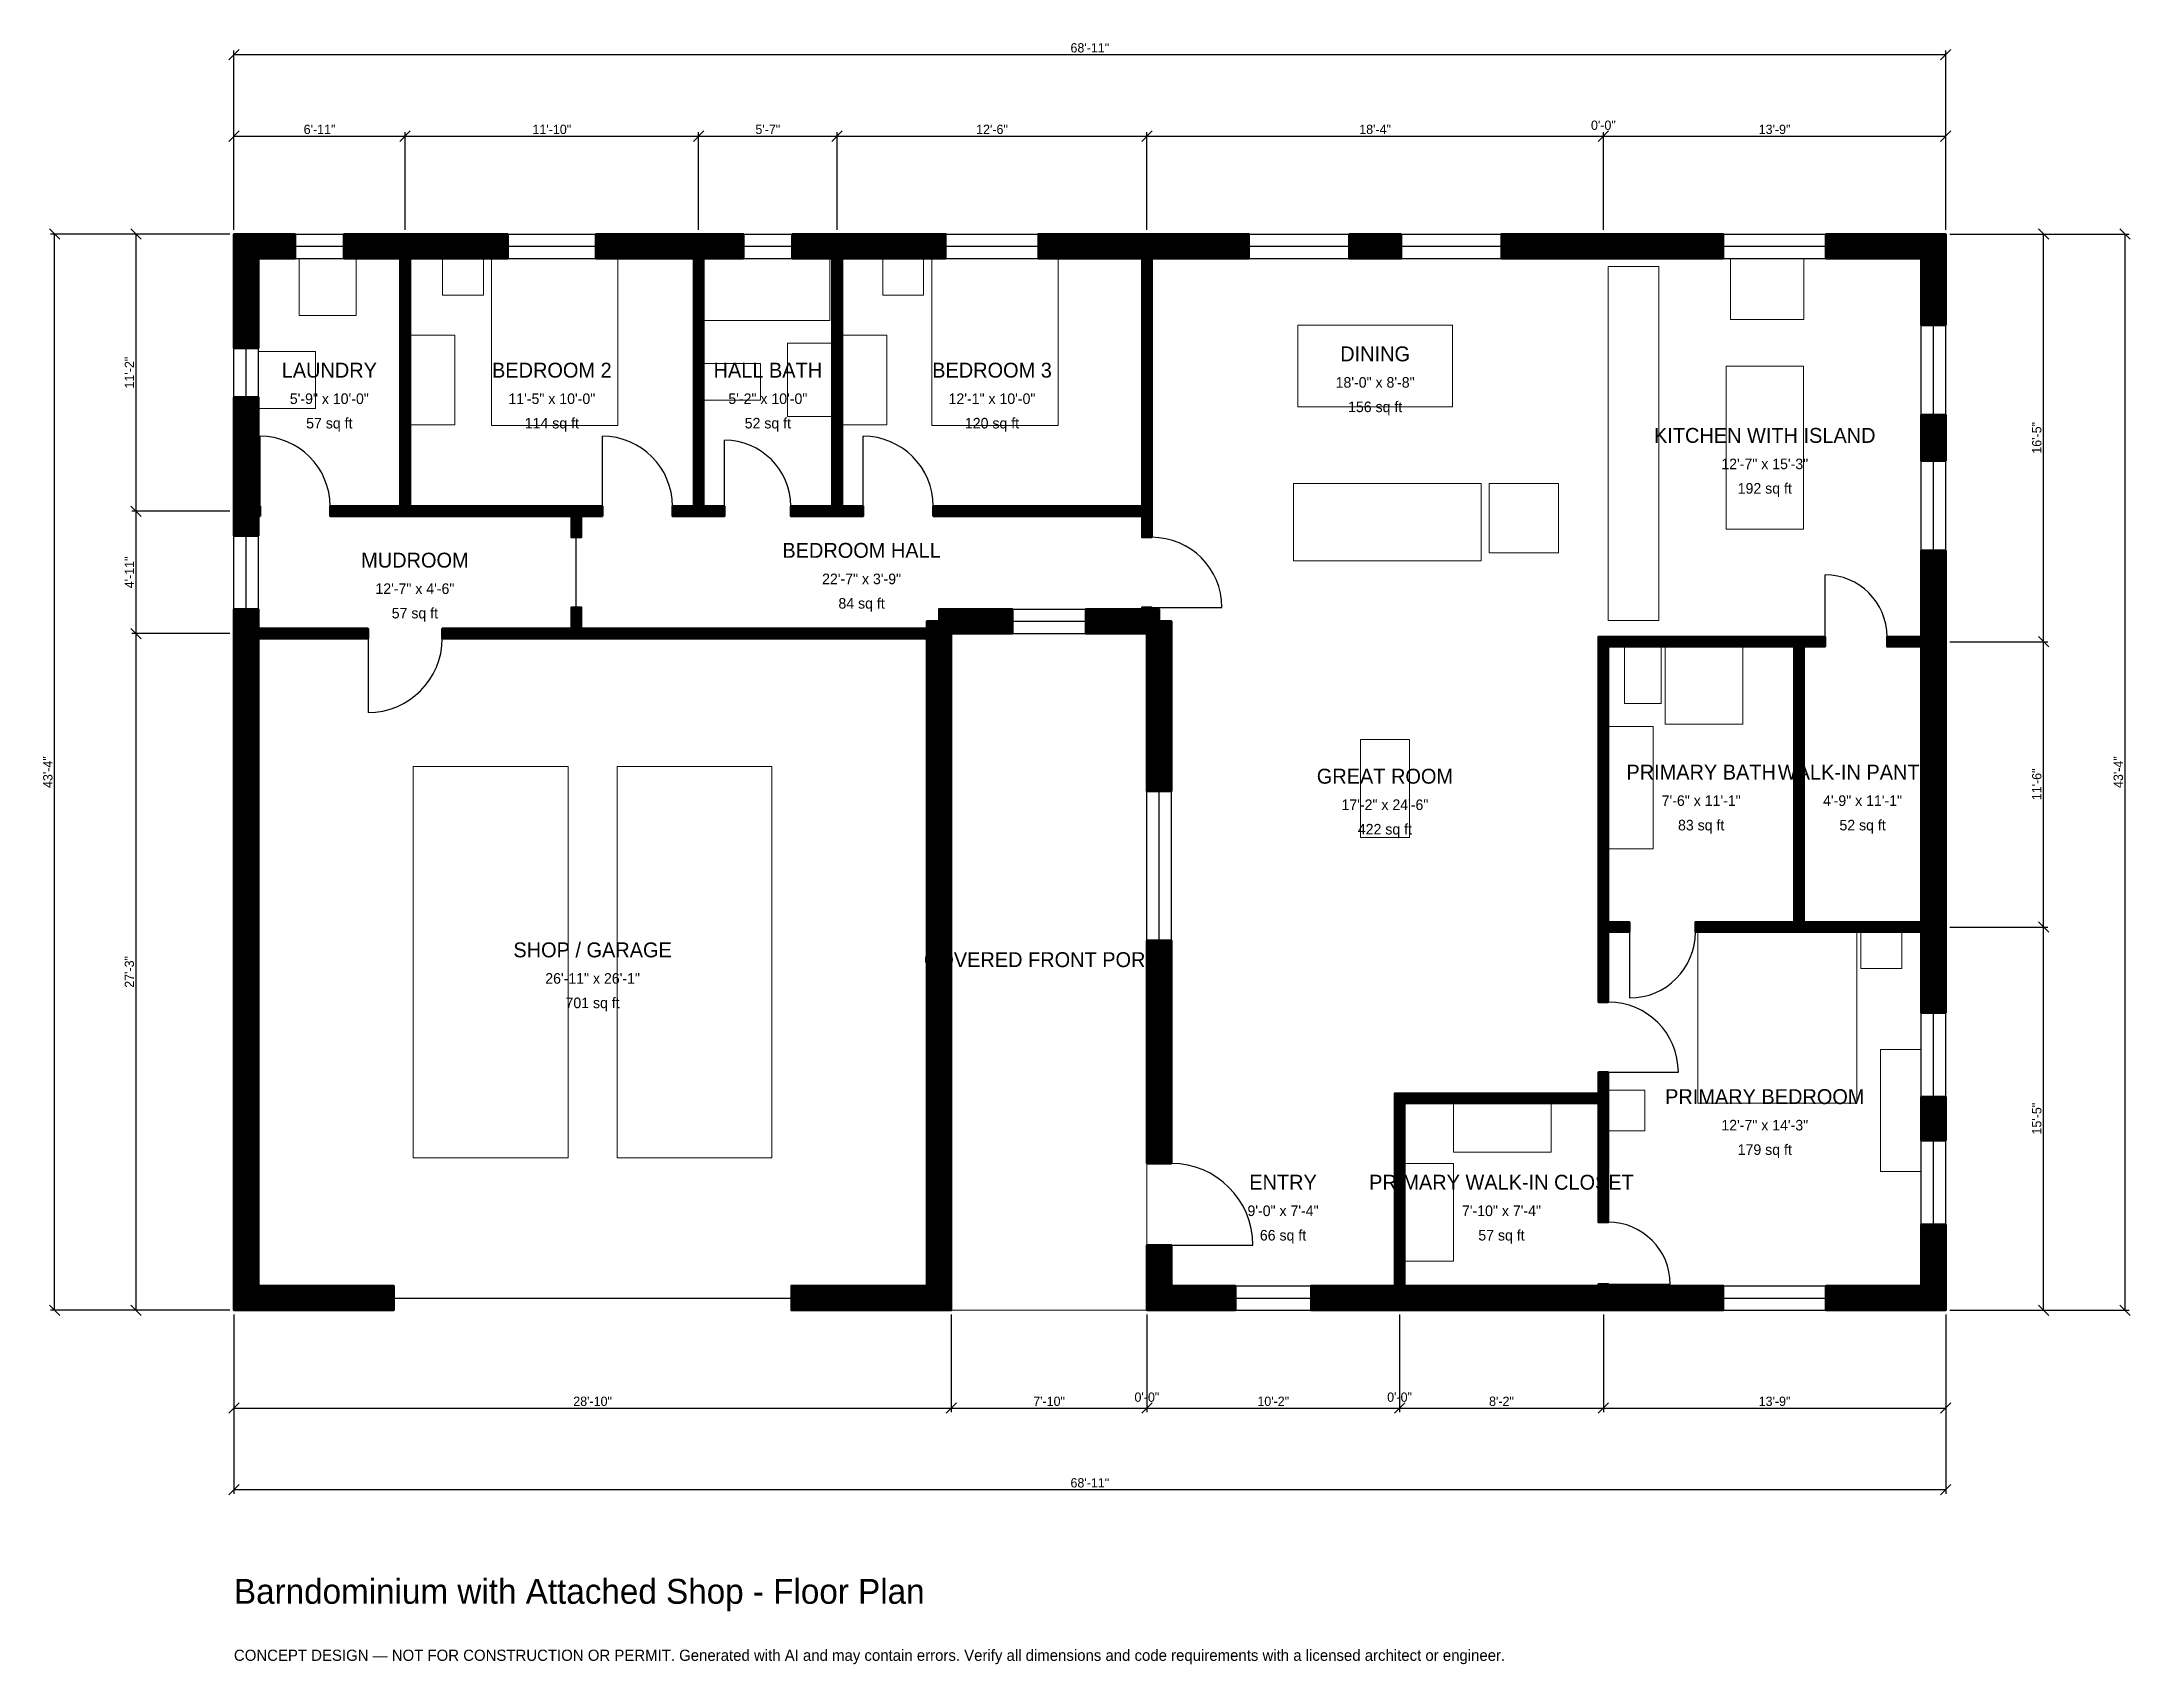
# Model space of a CAD drawing. Header units: inches. Extents: x -93 to 916, y -171 to 613.
import ezdxf
from ezdxf.enums import TextEntityAlignment as Align

# ---------------------------------------------------------------- set-up
doc = ezdxf.new("R2010")
doc.units = ezdxf.units.IN
doc.header["$MEASUREMENT"] = 0
doc.linetypes.add('DASHED', pattern=[0.6, 0.5, -0.1])
for name, color, linetype, lineweight in [('A-ANNO-DIMS', 1, 'Continuous', 13), ('A-ANNO-TEXT', 7, 'Continuous', 18), ('A-AREA-IDEN', 7, 'Continuous', 18), ('A-DOOR', 2, 'Continuous', 25), ('A-FLOR-FIXT', 9, 'Continuous', 13), ('A-FURN', 9, 'Continuous', 13), ('A-GLAZ', 4, 'Continuous', 25), ('A-SITE-PAVE', 8, 'Continuous', 13), ('A-WALL', 7, 'Continuous', 50), ('A-WALL-PATT', 8, 'Continuous', 13)]:
    doc.layers.add(name, color=color, linetype=linetype, lineweight=lineweight)
doc.dimstyles.new('PLAN', dxfattribs={"dimtxt": 4.5, "dimasz": 3, "dimexe": 2, "dimexo": 2, "dimgap": 1, "dimtad": 1, "dimdec": 0, "dimlunit": 4, "dimtsz": 2.5, "dimcen": 2.5, "dimclrd": 1, "dimclre": 1, "dimazin": 3, "dimtfac": 1, "dimtmove": 0, "dimatfit": 3})

msp = doc.modelspace()

# ---------------------------------------------------------------- hatches: boundary and pattern name
at = {"layer": 'A-WALL-PATT'}
h = msp.add_hatch(dxfattribs=at)
h.set_pattern_fill('ANSI31', color=8, scale=0.8)
h.paths.add_polyline_path([(0, 0), (0, 11.811), (0, 11.811), (0, 320.8661), (0, 324.4094), (0, 324.4094), (0, 329.1339), (0, 329.1339), (0, 332.6772), (0, 338.5827), (11.811, 338.5827), (11.811, 332.6772), (11.811, 329.1339), (64.7638, 329.1339), (64.7638, 324.4094), (11.811, 324.4094), (11.811, 320.8661), (11.811, 11.811), (77.1654, 11.811), (77.1654, 0), (11.811, 0), (11.811, 0), (0, 0), (0, 0), (0, 0)])
h.paths.add_polyline_path([(0, 379.9213), (0, 383.4646), (0, 383.4646), (0, 388.189), (0, 388.189), (0, 391.7323), (0, 440.9449), (11.811, 440.9449), (11.811, 391.7323), (11.811, 388.189), (12.5984, 388.189), (12.5984, 383.4646), (11.811, 383.4646), (11.811, 379.9213), (11.811, 374.0157), (0, 374.0157), (0, 379.9213)])
h.paths.add_polyline_path([(0, 507.874), (0, 507.874), (0, 519.685), (0, 519.685), (0, 519.6851), (11.811, 519.6851), (11.811, 519.685), (29.5276, 519.685), (29.5276, 507.874), (11.811, 507.874), (11.811, 464.5669), (0, 464.5669), (0, 507.874)])
h.paths.add_polyline_path([(76.7717, 519.685), (80.315, 519.685), (80.315, 519.6851), (85.0394, 519.6851), (85.0394, 519.685), (88.5827, 519.685), (132.2835, 519.685), (132.2835, 507.874), (88.5827, 507.874), (85.0394, 507.874), (85.0394, 388.189), (162.9921, 388.189), (167.7165, 388.189), (177.9528, 388.189), (177.9528, 383.4646), (167.7165, 383.4646), (167.7165, 373.2283), (162.9921, 373.2283), (162.9921, 383.4646), (85.0394, 383.4646), (80.315, 383.4646), (46.4567, 383.4646), (46.4567, 388.189), (80.315, 388.189), (80.315, 507.874), (76.7717, 507.874), (53.1496, 507.874), (53.1496, 519.685), (76.7717, 519.685)])
h.paths.add_polyline_path([(218.5039, 519.685), (222.0472, 519.685), (222.0472, 519.6851), (226.7717, 519.6851), (226.7717, 519.685), (230.315, 519.685), (246.063, 519.685), (246.063, 507.874), (230.315, 507.874), (226.7717, 507.874), (226.7717, 388.189), (237.0079, 388.189), (237.0079, 383.4646), (226.7717, 383.4646), (222.0472, 383.4646), (211.811, 383.4646), (211.811, 388.189), (222.0472, 388.189), (222.0472, 507.874), (218.5039, 507.874), (174.8031, 507.874), (174.8031, 519.685), (218.5039, 519.685)])
h.paths.add_polyline_path([(285.4331, 519.685), (288.9764, 519.685), (288.9764, 519.6851), (293.7008, 519.6851), (293.7008, 519.685), (297.2441, 519.685), (343.7008, 519.685), (343.7008, 507.874), (297.2441, 507.874), (293.7008, 507.874), (293.7008, 388.189), (303.937, 388.189), (303.937, 383.4646), (293.7008, 383.4646), (288.9764, 383.4646), (268.8976, 383.4646), (268.8976, 388.189), (288.9764, 388.189), (288.9764, 507.874), (285.4331, 507.874), (269.685, 507.874), (269.685, 519.685), (285.4331, 519.685)])
h.paths.add_polyline_path([(438.5827, 519.685), (438.5827, 519.6851), (443.3071, 519.6851), (443.3071, 519.685), (446.8504, 519.685), (446.8504, 519.685), (490.2231, 519.685), (490.2231, 507.874), (443.3071, 507.874), (443.3071, 403.937), (443.3071, 399.2126), (443.3071, 388.189), (443.3071, 383.4646), (443.3071, 373.2283), (438.5827, 373.2283), (438.5827, 383.4646), (337.7953, 383.4646), (337.7953, 388.189), (438.5827, 388.189), (438.5827, 399.2126), (438.5827, 403.937), (438.5827, 507.874), (435.0394, 507.874), (435.0394, 507.874), (388.5827, 507.874), (388.5827, 519.685), (438.5827, 519.685)])
h.paths.add_polyline_path([(563.7139, 519.685), (563.7139, 507.874), (538.6483, 507.874), (538.6483, 519.685), (563.7139, 519.685)])
h.paths.add_polyline_path([(655.5118, 519.685), (667.3228, 519.685), (719.2913, 519.685), (719.2913, 507.874), (667.3228, 507.874), (655.5118, 507.874), (612.1391, 507.874), (612.1391, 519.685), (655.5118, 519.685)])
h.paths.add_polyline_path([(814.9606, 519.685), (814.9606, 519.6851), (826.7717, 519.6851), (826.7717, 519.685), (826.7717, 519.685), (826.7717, 507.874), (826.7717, 507.874), (826.7717, 475.7218), (814.9606, 475.7218), (814.9606, 507.874), (768.8976, 507.874), (768.8976, 519.685), (814.9606, 519.685)])
h.paths.add_polyline_path([(826.7717, 410.105), (814.9606, 410.105), (814.9606, 432.4147), (826.7717, 432.4147), (826.7717, 410.105)])
h.paths.add_polyline_path([(826.7717, 328.7402), (826.7717, 325.1969), (826.7717, 325.1969), (826.7717, 320.4724), (826.7717, 320.4724), (826.7717, 316.9291), (826.7717, 190.9449), (826.7717, 187.4016), (826.7717, 187.4016), (826.7717, 182.6772), (826.7717, 182.6772), (826.7717, 179.1339), (826.7717, 143.6352), (814.9606, 143.6352), (814.9606, 179.1339), (814.9606, 182.6772), (758.2677, 182.6772), (753.5433, 182.6772), (705.9055, 182.6772), (705.9055, 187.4016), (753.5433, 187.4016), (753.5433, 320.4724), (663.7795, 320.4724), (663.7795, 187.4016), (674.0157, 187.4016), (674.0157, 182.6772), (663.7795, 182.6772), (663.7795, 148.8189), (659.0551, 148.8189), (659.0551, 182.6772), (659.0551, 187.4016), (659.0551, 325.1969), (659.0551, 325.1969), (663.7795, 325.1969), (753.5433, 325.1969), (758.2677, 325.1969), (768.5039, 325.1969), (768.5039, 320.4724), (758.2677, 320.4724), (758.2677, 187.4016), (814.9606, 187.4016), (814.9606, 190.9449), (814.9606, 316.9291), (814.9606, 320.4724), (798.4252, 320.4724), (798.4252, 325.1969), (814.9606, 325.1969), (814.9606, 328.7402), (814.9606, 366.7979), (826.7717, 366.7979), (826.7717, 328.7402)])
h.paths.add_polyline_path([(826.7717, 81.9554), (814.9606, 81.9554), (814.9606, 103.084), (826.7717, 103.084), (826.7717, 81.9554)])
h.paths.add_polyline_path([(826.7717, 11.811), (826.7717, 11.811), (826.7717, 0), (826.7717, 0), (826.7717, 0), (814.9606, 0), (814.9606, 0), (768.8976, 0), (768.8976, 11.811), (814.9606, 11.811), (814.9606, 41.4042), (826.7717, 41.4042), (826.7717, 11.811)])
h.paths.add_polyline_path([(667.3228, 0), (663.7795, 0), (663.7795, 0), (659.0551, 0), (659.0551, 0), (655.5118, 0), (568.8976, 0), (565.3543, 0), (565.3543, 0), (560.6299, 0), (560.6299, 0), (557.0866, 0), (520.2756, 0), (520.2756, 11.811), (557.0866, 11.811), (560.6299, 11.811), (560.6299, 104.7244), (560.6299, 104.7244), (565.3543, 104.7244), (659.0551, 104.7244), (659.0551, 114.9606), (663.7795, 114.9606), (663.7795, 104.7244), (663.7795, 104.7244), (663.7795, 42.5197), (659.0551, 42.5197), (659.0551, 100), (659.0551, 100), (565.3543, 100), (565.3543, 11.811), (568.8976, 11.811), (655.5118, 11.811), (659.0551, 11.811), (659.0551, 12.5984), (663.7795, 12.5984), (663.7795, 11.811), (667.3228, 11.811), (719.2913, 11.811), (719.2913, 0), (667.3228, 0)])
h.paths.add_polyline_path([(452.7559, 0), (452.7559, 0), (440.9449, 0), (440.9449, 0), (440.9448, 0), (440.9448, 11.811), (440.9449, 11.811), (440.9449, 31.4961), (452.7559, 31.4961), (452.7559, 11.811), (483.6614, 11.811), (483.6614, 0), (452.7559, 0)])
h.paths.add_polyline_path([(440.9449, 96.4567), (440.9449, 108.2677), (440.9449, 178.5433), (452.7559, 178.5433), (452.7559, 108.2677), (452.7559, 96.4567), (452.7559, 70.8661), (440.9449, 70.8661), (440.9449, 96.4567)])
h.paths.add_polyline_path([(440.9449, 324.4094), (440.9448, 324.4094), (440.9448, 326.7716), (438.5827, 326.7716), (438.5827, 326.7717), (411.4173, 326.7717), (411.4173, 338.5827), (438.5827, 338.5827), (438.5827, 339.3701), (443.3071, 339.3701), (443.3071, 338.5827), (446.8504, 338.5827), (446.8504, 332.6772), (452.7559, 332.6772), (452.7559, 250.5906), (440.9449, 250.5906), (440.9449, 324.4094)])
h.paths.add_polyline_path([(348.8189, 326.7717), (348.8189, 326.7716), (346.4567, 326.7716), (346.4567, 324.4094), (346.4567, 324.4094), (346.4567, 11.811), (346.4567, 11.811), (346.4567, 0), (346.4567, 0), (346.4567, 0), (334.6457, 0), (334.6457, 0), (269.2913, 0), (269.2913, 11.811), (334.6457, 11.811), (334.6457, 324.4094), (167.7165, 324.4094), (162.9921, 324.4094), (100.5906, 324.4094), (100.5906, 329.1339), (162.9921, 329.1339), (162.9921, 339.3701), (167.7165, 339.3701), (167.7165, 329.1339), (334.6457, 329.1339), (334.6457, 332.6772), (340.5512, 332.6772), (340.5512, 338.5827), (375.9843, 338.5827), (375.9843, 326.7717), (348.8189, 326.7717)])

# ---------------------------------------------------------------- linework, layer by layer
at = {"layer": 'A-DOOR'}
for p, q in [((12.5984, 388.189), (12.5984, 422.0472)), ((177.9528, 388.189), (177.9528, 422.0472)), ((237.0079, 388.189), (237.0079, 420.0787)), ((303.937, 388.189), (303.937, 422.0472)), ((165.3543, 339.3701), (165.3543, 373.2283)), ((768.5039, 325.1969), (768.5039, 355.1181)), ((443.3071, 339.3701), (477.1654, 339.3701)), ((64.7638, 324.4094), (64.7638, 288.5827)), ((674.0157, 182.6772), (674.0157, 150.7874)), ((663.7795, 114.9606), (697.6378, 114.9606)), ((452.7559, 31.4961), (492.126, 31.4961)), ((663.7795, 12.5984), (693.7008, 12.5984))]:
    msp.add_line(p, q, dxfattribs=at)
at = {"layer": 'A-DOOR', "linetype": 'DASHED'}
msp.add_line((77.1654, 5.9055), (269.2913, 5.9055), dxfattribs=at)
at = {"layer": 'A-DOOR'}
for centre, radius, start, end in [((12.5984, 388.189), 33.8583, 0, 90), ((177.9528, 388.189), 33.8583, 0, 90), ((237.0079, 388.189), 31.8898, 0, 90), ((303.937, 388.189), 33.8583, 0, 90), ((443.3071, 339.3701), 33.8583, 0, 90), ((768.5039, 325.1969), 29.9213, 0, 90), ((64.7638, 324.4094), 35.8268, 270, 360), ((674.0157, 182.6772), 31.8898, 270, 360), ((663.7795, 114.9606), 33.8583, 0, 90), ((452.7559, 31.4961), 39.3701, 0, 90), ((663.7795, 12.5984), 29.9213, 0, 90)]:
    msp.add_arc(centre, radius, start, end, dxfattribs=at)
at = {"layer": 'A-FLOR-FIXT'}
for points in [[(226.7717, 477.9528), (287.7953, 477.9528), (287.7953, 507.874), (226.7717, 507.874)], [(663.7795, 333.0709), (688.189, 333.0709), (688.189, 503.937), (663.7795, 503.937)], [(267.3228, 431.4961), (288.9764, 431.4961), (288.9764, 466.9291), (267.3228, 466.9291)], [(226.7717, 439.3701), (254.3307, 439.3701), (254.3307, 457.0866), (226.7717, 457.0866)], [(720.6693, 377.1654), (758.0709, 377.1654), (758.0709, 455.9055), (720.6693, 455.9055)], [(671.6535, 292.9134), (689.3701, 292.9134), (689.3701, 320.4724), (671.6535, 320.4724)], [(691.3386, 283.0709), (728.7402, 283.0709), (728.7402, 320.4724), (691.3386, 320.4724)], [(663.7795, 222.8346), (685.4331, 222.8346), (685.4331, 281.8898), (663.7795, 281.8898)]]:
    msp.add_lwpolyline(points, close=True, dxfattribs=at)
at = {"layer": 'A-FURN'}
for points in [[(31.4961, 480.315), (59.0551, 480.315), (59.0551, 507.874), (31.4961, 507.874)], [(100.7874, 490.1575), (120.4724, 490.1575), (120.4724, 507.874), (100.7874, 507.874)], [(124.4094, 427.1654), (185.4331, 427.1654), (185.4331, 507.874), (124.4094, 507.874)], [(313.3858, 490.1575), (333.0709, 490.1575), (333.0709, 507.874), (313.3858, 507.874)], [(337.0079, 427.1654), (398.0315, 427.1654), (398.0315, 507.874), (337.0079, 507.874)], [(722.8346, 478.3465), (758.2677, 478.3465), (758.2677, 507.874), (722.8346, 507.874)], [(513.7795, 436.2205), (588.5827, 436.2205), (588.5827, 475.5906), (513.7795, 475.5906)], [(85.0394, 427.5591), (106.6929, 427.5591), (106.6929, 470.8661), (85.0394, 470.8661)], [(293.7008, 427.5591), (315.3543, 427.5591), (315.3543, 470.8661), (293.7008, 470.8661)], [(11.811, 435.4331), (39.3701, 435.4331), (39.3701, 462.9921), (11.811, 462.9921)], [(511.811, 361.811), (602.3622, 361.811), (602.3622, 399.2126), (511.811, 399.2126)], [(606.2992, 365.748), (639.7638, 365.748), (639.7638, 399.2126), (606.2992, 399.2126)], [(544.0945, 228.3465), (567.7165, 228.3465), (567.7165, 275.5906), (544.0945, 275.5906)], [(86.6142, 73.622), (161.4173, 73.622), (161.4173, 262.5984), (86.6142, 262.5984)], [(185.0394, 73.622), (259.8425, 73.622), (259.8425, 262.5984), (185.0394, 262.5984)], [(707.0866, 100), (783.8583, 100), (783.8583, 182.6772), (707.0866, 182.6772)], [(785.8268, 164.9606), (805.5118, 164.9606), (805.5118, 182.6772), (785.8268, 182.6772)], [(795.2756, 66.9291), (814.9606, 66.9291), (814.9606, 125.9843), (795.2756, 125.9843)], [(663.7795, 86.6142), (681.4961, 86.6142), (681.4961, 106.2992), (663.7795, 106.2992)], [(588.9764, 76.378), (636.2205, 76.378), (636.2205, 100), (588.9764, 100)], [(565.3543, 23.622), (588.9764, 23.622), (588.9764, 70.8661), (565.3543, 70.8661)]]:
    msp.add_lwpolyline(points, close=True, dxfattribs=at)
at = {"layer": 'A-GLAZ'}
for p, q in [((29.5276, 519.685), (53.1496, 519.685)), ((132.2835, 519.685), (174.8031, 519.685)), ((246.063, 519.685), (269.685, 519.685)), ((343.7008, 519.685), (388.5827, 519.685)), ((490.2231, 519.685), (538.6483, 519.685)), ((563.7139, 519.685), (612.1391, 519.685)), ((719.2913, 519.685), (768.8976, 519.685)), ((29.5276, 513.7795), (53.1496, 513.7795)), ((29.5276, 507.874), (53.1496, 507.874)), ((132.2835, 513.7795), (174.8031, 513.7795)), ((132.2835, 507.874), (174.8031, 507.874)), ((246.063, 513.7795), (269.685, 513.7795)), ((246.063, 507.874), (269.685, 507.874)), ((343.7008, 513.7795), (388.5827, 513.7795)), ((343.7008, 507.874), (388.5827, 507.874)), ((490.2231, 513.7795), (538.6483, 513.7795)), ((490.2231, 507.874), (538.6483, 507.874)), ((563.7139, 513.7795), (612.1391, 513.7795)), ((563.7139, 507.874), (612.1391, 507.874)), ((719.2913, 513.7795), (768.8976, 513.7795)), ((719.2913, 507.874), (768.8976, 507.874)), ((814.9606, 432.4147), (814.9606, 475.7218)), ((820.8661, 432.4147), (820.8661, 475.7218)), ((826.7717, 432.4147), (826.7717, 475.7218)), ((0, 440.9449), (0, 464.5669)), ((5.9055, 440.9449), (5.9055, 464.5669)), ((11.811, 440.9449), (11.811, 464.5669)), ((814.9606, 366.7979), (814.9606, 410.105)), ((820.8661, 366.7979), (820.8661, 410.105)), ((826.7717, 366.7979), (826.7717, 410.105)), ((0, 338.5827), (0, 374.0157)), ((5.9055, 338.5827), (5.9055, 374.0157)), ((11.811, 338.5827), (11.811, 374.0157)), ((375.9843, 338.5827), (411.4173, 338.5827)), ((375.9843, 332.6772), (411.4173, 332.6772)), ((375.9843, 326.7717), (411.4173, 326.7717)), ((440.9449, 178.5433), (440.9449, 250.5906)), ((446.8504, 178.5433), (446.8504, 250.5906)), ((452.7559, 178.5433), (452.7559, 250.5906)), ((814.9606, 103.084), (814.9606, 143.6352)), ((820.8661, 103.084), (820.8661, 143.6352)), ((826.7717, 103.084), (826.7717, 143.6352)), ((814.9606, 41.4042), (814.9606, 81.9554)), ((820.8661, 41.4042), (820.8661, 81.9554)), ((826.7717, 41.4042), (826.7717, 81.9554)), ((483.6614, 11.811), (520.2756, 11.811)), ((719.2913, 11.811), (768.8976, 11.811)), ((483.6614, 5.9055), (520.2756, 5.9055)), ((483.6614, 0), (520.2756, 0)), ((719.2913, 5.9055), (768.8976, 5.9055)), ((719.2913, 0), (768.8976, 0))]:
    msp.add_line(p, q, dxfattribs=at)
at = {"layer": 'A-SITE-PAVE', "linetype": 'DASHED'}
msp.add_lwpolyline([(346.4567, 0), (440.9449, 0), (440.9449, 326.7717), (346.4567, 326.7717)], close=True, dxfattribs=at)
at = {"layer": 'A-WALL'}
for points in [[(0, 507.874), (0, 507.874), (0, 519.685), (0, 519.685), (0, 519.6851), (11.811, 519.6851), (11.811, 519.685), (29.5276, 519.685), (29.5276, 507.874), (11.811, 507.874), (11.811, 464.5669), (0, 464.5669), (0, 507.874)], [(76.7717, 519.685), (80.315, 519.685), (80.315, 519.6851), (85.0394, 519.6851), (85.0394, 519.685), (88.5827, 519.685), (132.2835, 519.685), (132.2835, 507.874), (88.5827, 507.874), (85.0394, 507.874), (85.0394, 388.189), (162.9921, 388.189), (167.7165, 388.189), (177.9528, 388.189), (177.9528, 383.4646), (167.7165, 383.4646), (167.7165, 373.2283), (162.9921, 373.2283), (162.9921, 383.4646), (85.0394, 383.4646), (80.315, 383.4646), (46.4567, 383.4646), (46.4567, 388.189), (80.315, 388.189), (80.315, 507.874), (76.7717, 507.874), (53.1496, 507.874), (53.1496, 519.685), (76.7717, 519.685)], [(218.5039, 519.685), (222.0472, 519.685), (222.0472, 519.6851), (226.7717, 519.6851), (226.7717, 519.685), (230.315, 519.685), (246.063, 519.685), (246.063, 507.874), (230.315, 507.874), (226.7717, 507.874), (226.7717, 388.189), (237.0079, 388.189), (237.0079, 383.4646), (226.7717, 383.4646), (222.0472, 383.4646), (211.811, 383.4646), (211.811, 388.189), (222.0472, 388.189), (222.0472, 507.874), (218.5039, 507.874), (174.8031, 507.874), (174.8031, 519.685), (218.5039, 519.685)], [(285.4331, 519.685), (288.9764, 519.685), (288.9764, 519.6851), (293.7008, 519.6851), (293.7008, 519.685), (297.2441, 519.685), (343.7008, 519.685), (343.7008, 507.874), (297.2441, 507.874), (293.7008, 507.874), (293.7008, 388.189), (303.937, 388.189), (303.937, 383.4646), (293.7008, 383.4646), (288.9764, 383.4646), (268.8976, 383.4646), (268.8976, 388.189), (288.9764, 388.189), (288.9764, 507.874), (285.4331, 507.874), (269.685, 507.874), (269.685, 519.685), (285.4331, 519.685)], [(438.5827, 519.685), (438.5827, 519.6851), (443.3071, 519.6851), (443.3071, 519.685), (446.8504, 519.685), (446.8504, 519.685), (490.2231, 519.685), (490.2231, 507.874), (443.3071, 507.874), (443.3071, 403.937), (443.3071, 399.2126), (443.3071, 388.189), (443.3071, 383.4646), (443.3071, 373.2283), (438.5827, 373.2283), (438.5827, 383.4646), (337.7953, 383.4646), (337.7953, 388.189), (438.5827, 388.189), (438.5827, 399.2126), (438.5827, 403.937), (438.5827, 507.874), (435.0394, 507.874), (435.0394, 507.874), (388.5827, 507.874), (388.5827, 519.685), (438.5827, 519.685)], [(563.7139, 519.685), (563.7139, 507.874), (538.6483, 507.874), (538.6483, 519.685), (563.7139, 519.685)], [(655.5118, 519.685), (667.3228, 519.685), (719.2913, 519.685), (719.2913, 507.874), (667.3228, 507.874), (655.5118, 507.874), (612.1391, 507.874), (612.1391, 519.685), (655.5118, 519.685)], [(814.9606, 519.685), (814.9606, 519.6851), (826.7717, 519.6851), (826.7717, 519.685), (826.7717, 519.685), (826.7717, 507.874), (826.7717, 507.874), (826.7717, 475.7218), (814.9606, 475.7218), (814.9606, 507.874), (768.8976, 507.874), (768.8976, 519.685), (814.9606, 519.685)], [(0, 379.9213), (0, 383.4646), (0, 383.4646), (0, 388.189), (0, 388.189), (0, 391.7323), (0, 440.9449), (11.811, 440.9449), (11.811, 391.7323), (11.811, 388.189), (12.5984, 388.189), (12.5984, 383.4646), (11.811, 383.4646), (11.811, 379.9213), (11.811, 374.0157), (0, 374.0157), (0, 379.9213)], [(826.7717, 410.105), (814.9606, 410.105), (814.9606, 432.4147), (826.7717, 432.4147), (826.7717, 410.105)], [(826.7717, 328.7402), (826.7717, 325.1969), (826.7717, 325.1969), (826.7717, 320.4724), (826.7717, 320.4724), (826.7717, 316.9291), (826.7717, 190.9449), (826.7717, 187.4016), (826.7717, 187.4016), (826.7717, 182.6772), (826.7717, 182.6772), (826.7717, 179.1339), (826.7717, 143.6352), (814.9606, 143.6352), (814.9606, 179.1339), (814.9606, 182.6772), (758.2677, 182.6772), (753.5433, 182.6772), (705.9055, 182.6772), (705.9055, 187.4016), (753.5433, 187.4016), (753.5433, 320.4724), (663.7795, 320.4724), (663.7795, 187.4016), (674.0157, 187.4016), (674.0157, 182.6772), (663.7795, 182.6772), (663.7795, 148.8189), (659.0551, 148.8189), (659.0551, 182.6772), (659.0551, 187.4016), (659.0551, 325.1969), (659.0551, 325.1969), (663.7795, 325.1969), (753.5433, 325.1969), (758.2677, 325.1969), (768.5039, 325.1969), (768.5039, 320.4724), (758.2677, 320.4724), (758.2677, 187.4016), (814.9606, 187.4016), (814.9606, 190.9449), (814.9606, 316.9291), (814.9606, 320.4724), (798.4252, 320.4724), (798.4252, 325.1969), (814.9606, 325.1969), (814.9606, 328.7402), (814.9606, 366.7979), (826.7717, 366.7979), (826.7717, 328.7402)], [(0, 0), (0, 11.811), (0, 11.811), (0, 320.8661), (0, 324.4094), (0, 324.4094), (0, 329.1339), (0, 329.1339), (0, 332.6772), (0, 338.5827), (11.811, 338.5827), (11.811, 332.6772), (11.811, 329.1339), (64.7638, 329.1339), (64.7638, 324.4094), (11.811, 324.4094), (11.811, 320.8661), (11.811, 11.811), (77.1654, 11.811), (77.1654, 0), (11.811, 0), (11.811, 0), (0, 0), (0, 0), (0, 0)], [(348.8189, 326.7717), (348.8189, 326.7716), (346.4567, 326.7716), (346.4567, 324.4094), (346.4567, 324.4094), (346.4567, 11.811), (346.4567, 11.811), (346.4567, 0), (346.4567, 0), (346.4567, 0), (334.6457, 0), (334.6457, 0), (269.2913, 0), (269.2913, 11.811), (334.6457, 11.811), (334.6457, 324.4094), (167.7165, 324.4094), (162.9921, 324.4094), (100.5906, 324.4094), (100.5906, 329.1339), (162.9921, 329.1339), (162.9921, 339.3701), (167.7165, 339.3701), (167.7165, 329.1339), (334.6457, 329.1339), (334.6457, 332.6772), (340.5512, 332.6772), (340.5512, 338.5827), (375.9843, 338.5827), (375.9843, 326.7717), (348.8189, 326.7717)], [(440.9449, 324.4094), (440.9448, 324.4094), (440.9448, 326.7716), (438.5827, 326.7716), (438.5827, 326.7717), (411.4173, 326.7717), (411.4173, 338.5827), (438.5827, 338.5827), (438.5827, 339.3701), (443.3071, 339.3701), (443.3071, 338.5827), (446.8504, 338.5827), (446.8504, 332.6772), (452.7559, 332.6772), (452.7559, 250.5906), (440.9449, 250.5906), (440.9449, 324.4094)], [(440.9449, 96.4567), (440.9449, 108.2677), (440.9449, 178.5433), (452.7559, 178.5433), (452.7559, 108.2677), (452.7559, 96.4567), (452.7559, 70.8661), (440.9449, 70.8661), (440.9449, 96.4567)], [(667.3228, 0), (663.7795, 0), (663.7795, 0), (659.0551, 0), (659.0551, 0), (655.5118, 0), (568.8976, 0), (565.3543, 0), (565.3543, 0), (560.6299, 0), (560.6299, 0), (557.0866, 0), (520.2756, 0), (520.2756, 11.811), (557.0866, 11.811), (560.6299, 11.811), (560.6299, 104.7244), (560.6299, 104.7244), (565.3543, 104.7244), (659.0551, 104.7244), (659.0551, 114.9606), (663.7795, 114.9606), (663.7795, 104.7244), (663.7795, 104.7244), (663.7795, 42.5197), (659.0551, 42.5197), (659.0551, 100), (659.0551, 100), (565.3543, 100), (565.3543, 11.811), (568.8976, 11.811), (655.5118, 11.811), (659.0551, 11.811), (659.0551, 12.5984), (663.7795, 12.5984), (663.7795, 11.811), (667.3228, 11.811), (719.2913, 11.811), (719.2913, 0), (667.3228, 0)], [(826.7717, 81.9554), (814.9606, 81.9554), (814.9606, 103.084), (826.7717, 103.084), (826.7717, 81.9554)], [(826.7717, 11.811), (826.7717, 11.811), (826.7717, 0), (826.7717, 0), (826.7717, 0), (814.9606, 0), (814.9606, 0), (768.8976, 0), (768.8976, 11.811), (814.9606, 11.811), (814.9606, 41.4042), (826.7717, 41.4042), (826.7717, 11.811)], [(452.7559, 0), (452.7559, 0), (440.9449, 0), (440.9449, 0), (440.9448, 0), (440.9448, 11.811), (440.9449, 11.811), (440.9449, 31.4961), (452.7559, 31.4961), (452.7559, 11.811), (483.6614, 11.811), (483.6614, 0), (452.7559, 0)]]:
    msp.add_lwpolyline(points, close=True, dxfattribs=at)

# ---------------------------------------------------------------- texts
at = {"layer": 'A-ANNO-TEXT'}
for s, height, p in [('Barndominium with Attached Shop - Floor Plan', 12, (0, -141.7323)), ('CONCEPT DESIGN — NOT FOR CONSTRUCTION OR PERMIT. Generated with AI and may contain errors. Verify all dimensions and code requirements with a licensed architect or engineer.', 5.4, (0, -169.2913))]:
    msp.add_text(s, height=height, dxfattribs=at).set_placement(p)
at = {"layer": 'A-AREA-IDEN'}
for s, height, p in [('DINING', 7.2, (551.1811, 461.811)), ('LAUNDRY', 7.2, (46.063, 453.937)), ('BEDROOM 2', 7.2, (153.5433, 453.937)), ('HALL BATH', 7.2, (257.874, 453.937)), ('BEDROOM 3', 7.2, (366.1417, 453.937)), ('18\'-0" x 8\'-8"', 5.1, (551.1811, 448.0315)), ('5\'-9" x 10\'-0"', 5.1, (46.063, 440.1575)), ('11\'-5" x 10\'-0"', 5.1, (153.5433, 440.1575)), ('5\'-2" x 10\'-0"', 5.1, (257.874, 440.1575)), ('12\'-1" x 10\'-0"', 5.1, (366.1417, 440.1575)), ('156 sq ft', 5.1, (551.1811, 436.2205)), ('57 sq ft', 5.1, (46.063, 428.3465)), ('114 sq ft', 5.1, (153.5433, 428.3465)), ('52 sq ft', 5.1, (257.874, 428.3465)), ('120 sq ft', 5.1, (366.1417, 428.3465)), ('KITCHEN WITH ISLAND', 7.2, (739.3701, 422.4409)), ('12\'-7" x 15\'-3"', 5.1, (739.3701, 408.6614)), ('192 sq ft', 5.1, (739.3701, 396.8504)), ('MUDROOM', 7.2, (87.4016, 362.2047)), ('BEDROOM HALL', 7.2, (303.1496, 366.9291)), ('22\'-7" x 3\'-9"', 5.1, (303.1496, 353.1496)), ('12\'-7" x 4\'-6"', 5.1, (87.4016, 348.4252)), ('84 sq ft', 5.1, (303.1496, 341.3386)), ('57 sq ft', 5.1, (87.4016, 336.6142)), ('PRIMARY BATH', 7.2, (708.6614, 259.8425)), ('WALK-IN PANTRY', 7.2, (786.6142, 259.8425)), ('GREAT ROOM', 7.2, (555.9055, 257.874)), ('17\'-2" x 24\'-6"', 5.1, (555.9055, 244.0945)), ('7\'-6" x 11\'-1"', 5.1, (708.6614, 246.063)), ('4\'-9" x 11\'-1"', 5.1, (786.6142, 246.063)), ('422 sq ft', 5.1, (555.9055, 232.2835)), ('83 sq ft', 5.1, (708.6614, 234.252)), ('52 sq ft', 5.1, (786.6142, 234.252)), ('SHOP / GARAGE', 7.2, (173.2283, 174.0157)), ('COVERED FRONT PORCH', 7.2, (393.7008, 169.2913)), ('26\'-11" x 26\'-1"', 5.1, (173.2283, 160.2362)), ('701 sq ft', 5.1, (173.2283, 148.4252)), ('PRIMARY BEDROOM', 7.2, (739.3701, 103.1496)), ('12\'-7" x 14\'-3"', 5.1, (739.3701, 89.3701)), ('179 sq ft', 5.1, (739.3701, 77.5591)), ('ENTRY', 7.2, (506.6929, 61.811)), ('PRIMARY WALK-IN CLOSET', 7.2, (612.2047, 61.811)), ('9\'-0" x 7\'-4"', 5.1, (506.6929, 48.0315)), ('7\'-10" x 7\'-4"', 5.1, (612.2047, 48.0315)), ('66 sq ft', 5.1, (506.6929, 36.2205)), ('57 sq ft', 5.1, (612.2047, 36.2205))]:
    msp.add_text(s, height=height, dxfattribs=at).set_placement(p, align=Align.MIDDLE_CENTER)

# ---------------------------------------------------------------- dimensions: what is measured, and where the dimension line sits
at = {"layer": 'A-ANNO-DIMS'}
for base, p1, p2, text in [((0, 606.2992), (0, 519.685), (826.7717, 519.685), '68\'-11"'), ((661.4173, 566.9291), (661.4173, 519.685), (661.4173, 519.685), '0\'-0"'), ((0, 566.9291), (0, 519.685), (82.6772, 519.685), '6\'-11"'), ((82.6772, 566.9291), (82.6772, 519.685), (224.4094, 519.685), '11\'-10"'), ((224.4094, 566.9291), (224.4094, 519.685), (291.3386, 519.685), '5\'-7"'), ((291.3386, 566.9291), (291.3386, 519.685), (440.9449, 519.685), '12\'-6"'), ((440.9449, 566.9291), (440.9449, 519.685), (661.4173, 519.685), '18\'-4"'), ((661.4173, 566.9291), (661.4173, 519.685), (826.7717, 519.685), '13\'-9"'), ((0, -47.2441), (0, 0), (346.4567, 0), '28\'-10"'), ((0, -86.6142), (0, 0), (826.7717, 0), '68\'-11"'), ((346.4567, -47.2441), (346.4567, 0), (440.9449, 0), '7\'-10"'), ((440.9449, -47.2441), (440.9449, 0), (440.9449, 0), '0\'-0"'), ((440.9449, -47.2441), (440.9449, 0), (562.9921, 0), '10\'-2"'), ((562.9921, -47.2441), (562.9921, 0), (562.9921, 0), '0\'-0"'), ((562.9921, -47.2441), (562.9921, 0), (661.4173, 0), '8\'-2"'), ((661.4173, -47.2441), (661.4173, 0), (826.7717, 0), '13\'-9"')]:
    msp.add_linear_dim(base=base, p1=p1, p2=p2, text=text, dimstyle='PLAN', dxfattribs=at).render()
for base, p1, p2, text in [((-86.6142, 0), (0, 0), (0, 519.685), '43\'-4"'), ((-47.2441, 385.8268), (0, 385.8268), (0, 519.685), '11\'-2"'), ((874.0157, 322.8346), (826.7717, 322.8346), (826.7717, 519.685), '16\'-5"'), ((913.3858, 0), (826.7717, 0), (826.7717, 519.685), '43\'-4"'), ((-47.2441, 326.7717), (0, 326.7717), (0, 385.8268), '4\'-11"'), ((-47.2441, 0), (0, 0), (0, 326.7717), '27\'-3"'), ((874.0157, 185.0394), (826.7717, 185.0394), (826.7717, 322.8346), '11\'-6"'), ((874.0157, 0), (826.7717, 0), (826.7717, 185.0394), '15\'-5"')]:
    msp.add_linear_dim(base=base, p1=p1, p2=p2, angle=90, text=text, dimstyle='PLAN', dxfattribs=at).render()

doc.saveas('drawing.dxf')
